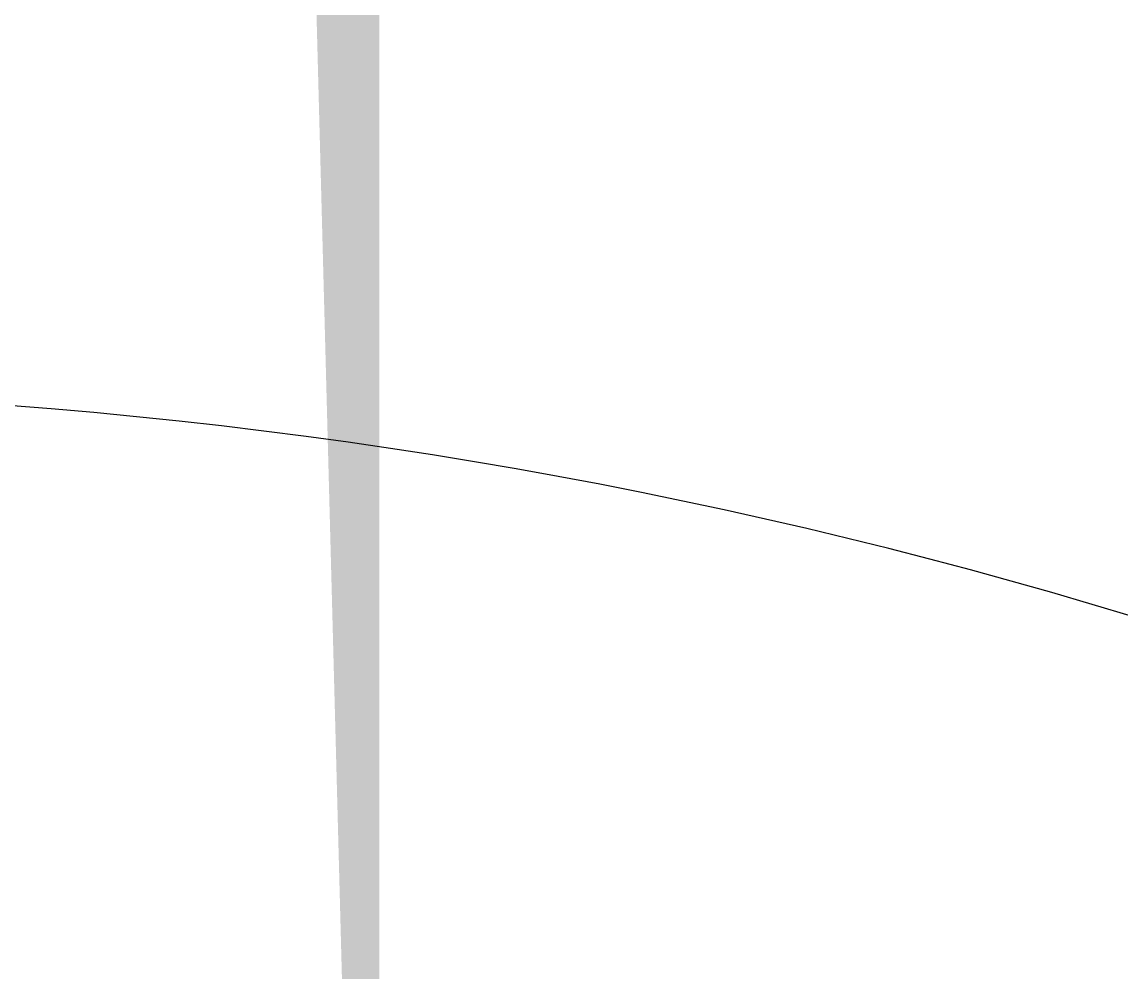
# Model space of a CAD drawing. Header units: millimetres. Extents: x 619 to 3320, y 307 to 5808.
# Drawn here: x 2121.7 to 2174.6, y 672.7 to 718.4 of the extents above; entities that cross this region are included whole.
import ezdxf

# ---------------------------------------------------------------- set-up
doc = ezdxf.new("R2010")
doc.units = ezdxf.units.MM
doc.layers.add('0autopista', color=200, linetype='Continuous', plot=False)
doc.layers.add('Lines Runway', color=7, linetype='Continuous')

msp = doc.modelspace()

# ---------------------------------------------------------------- hatches: boundary and pattern name
at = {"layer": 'Lines Runway', "true_color": 0x636466, "transparency": 33554687}
h = msp.add_hatch(color=251, dxfattribs=at)
h.dxf.hatch_style = 1
h.paths.add_polyline_path([(2319.51, 2384.138, -0.718052), (2360.811, 2398.069, -0.015992), (2378.91, 2372.645), (2378.91, 2424.762, -0.125286), (2319.51, 2658.099), (2319.51, 2992.253, -0.718052), (2360.811, 3006.184, -0.015992), (2378.91, 2980.76), (2378.91, 3031.587, -0.056383), (2337.615, 3133.229), (2277.01, 3133.229, 0.40957), (2307.013, 3162.745, -0.296822), (2325.313, 3189.887, -0.038613), (2319.51, 3264.923), (2319.51, 3414.773, -0.767327), (2362.428, 3426.273), (2395.13, 3369.632, -0.005593), (2400.482, 3360.117), (2404.19, 3378.939), (2333.943, 3500.61, 0.048512), (2325.501, 3512.423, 0.181323), (2307.01, 3463.11, 0.414214), (2232.01, 3538.11), (2194.51, 3538.11), (2194.51, 3525.61), (2194.51, 2284.789), (1245.025, 2284.789), (1245.025, 5023.77), (1121.025, 5023.77), (1121.025, 5012.27), (1196.025, 5012.27, -0.414214), (1233.525, 4974.77), (1233.339, 3388.772, 0.414214), (1195.839, 3426.272), (1190.839, 3426.272, 0.38532), (1153.525, 3392.503), (1153.339, 3388.772, 0.488027), (1121.025, 3413.994), (1121.025, 3380.639, -0.386601), (1141.839, 3357.743), (1141.839, 3191.92), (1141.839, 3007.693), (1141.839, 2823.467), (1141.839, 2657.643, -0.386601), (1121.025, 2634.747), (1121.025, 2562.55), (1138.623, 2532.068, -0.131652), (1141.839, 2520.068), (1141.839, 2472.17), (1142.025, 1976.483), (1142.025, 1810.66, -0.388936), (1121.025, 1787.747), (1121.025, 1738.889), (1146.826, 1694.2), (1165.025, 1662.679), (1165.025, 1704.631, -0.414214), (1191.025, 1730.631), (1196.025, 1730.631, -0.414214), (1222.025, 1704.631), (1222.025, 1420.27), (1222.025, 1380.27, -0.414214), (1202.025, 1360.27), (1165.025, 1360.27), (1165.025, 1662.679), (1121.025, 1738.889), (1121.025, 1715.889), (1138.809, 1685.085, -0.131652), (1142.025, 1673.085), (1142.025, 1420.27, -0.219217), (1121.025, 1374.674), (1121.025, 1348.77), (1203.525, 1348.77, 0.414214), (1233.525, 1378.77, 0.414214), (1263.525, 1348.77), (1457.957, 1348.77, 0.414214), (1487.957, 1378.77), (1487.957, 1712.131), (1487.957, 2272.289), (2138.899, 2272.289), (2138.899, 1716.008), (2138.899, 1710.862, 0.414214), (2168.899, 1680.862, 0.414214), (2138.899, 1650.862), (2138.899, 1101.753, 0.414218), (2168.9, 1071.753), (2177.01, 1071.753, 0.414211), (2207.01, 1101.754), (2207.01, 1650.862, 0.414212), (2177.01, 1680.862, 0.414215), (2207.01, 1710.862), (2207.01, 1650.862), (2207.01, 1101.753, 0.414214), (2237.01, 1071.753), (2277.01, 1071.753, 0.414214), (2307.01, 1101.753), (2307.01, 1650.862), (2307.01, 1686.367, 0.108351), (2315.67, 1695.862), (2378.91, 1805.397), (2378.91, 1832.337, -0.015992), (2360.811, 1806.913, -0.718052), (2319.51, 1820.844)])
h.paths.add_polyline_path([(2194.51, 1716.362, -0.39592), (2172.955, 1693.408, -0.395918), (2151.399, 1716.362), (2151.399, 2259.789), (2194.51, 2259.789)], flags=16)
h.paths.add_polyline_path([(2217.467, 2066.991, -0.414214), (2240.467, 2089.991), (2269.467, 2089.991, -0.414214), (2292.467, 2066.991), (2292.467, 1716.362, -0.414214), (2269.467, 1693.362), (2240.467, 1693.362, -0.414214), (2217.467, 1716.362)], flags=16)
h.paths.add_polyline_path([(2217.467, 2137.991), (2217.467, 2488.62, -0.414214), (2240.467, 2511.62), (2269.467, 2511.62, -0.414214), (2292.467, 2488.62), (2292.467, 2137.991, -0.414214), (2269.467, 2114.991), (2240.467, 2114.991, -0.414214)], flags=16)
h.paths.add_polyline_path([(2194.51, 1645.362), (2194.51, 1107.253, -0.395918), (2172.955, 1084.299, -0.395918), (2151.399, 1107.253), (2151.399, 1645.362, -0.395918), (2172.955, 1668.317, -0.395918)], flags=16)
h.paths.add_polyline_path([(2242.51, 1668.362), (2269.467, 1668.362, -0.414215), (2292.467, 1645.362), (2292.467, 1107.427, -0.415314), (2269.381, 1084.253), (2242.51, 1084.253, -0.414214), (2219.51, 1107.253), (2219.51, 1137.254), (2219.51, 1645.362, -0.414214)], flags=16)
h.paths.add_polyline_path([(2277.01, 2524.12), (2289.689, 2524.12, -0.155096), (2307.01, 2518.615), (2307.01, 2554.12, -0.414214)], flags=16)
h.paths.add_polyline_path([(2220.423, 3097.729), (2219.51, 2559.62, 0.414214), (2242.51, 2536.62), (2271.51, 2536.62, 0.414214), (2294.51, 2559.62), (2294.51, 3068.692, 0.411006), (2243.044, 3120.726, 0.409391)], flags=16)
h.paths.add_polyline_path([(1475.457, 1753.631), (1268.025, 1753.631, -0.414214), (1245.025, 1776.631), (1245.025, 2259.789), (1475.457, 2259.789)], flags=16)
h.paths.add_polyline_path([(1475.457, 1707.631), (1475.457, 1383.27, -0.414214), (1452.457, 1360.27), (1268.025, 1360.27, -0.414214), (1245.025, 1383.27), (1245.025, 1707.631, -0.414214), (1268.025, 1730.631), (1452.457, 1730.631, -0.414214)], flags=16)
h.paths.add_polyline_path([(1196.025, 1753.631), (1191.025, 1753.631, -0.414214), (1165.025, 1779.631), (1165.025, 2554.719, -0.379575), (1190.839, 2577.614), (1195.839, 2577.614, -0.414214), (1221.839, 2551.614), (1222.025, 1779.643, -0.414355)], flags=16)
h.paths.add_polyline_path([(1195.839, 2600.614), (1190.839, 2600.614, -0.379575), (1165.025, 2623.509), (1165.025, 3391.877, -0.379575), (1190.839, 3414.772), (1195.839, 3414.772, -0.414214), (1221.839, 3388.772), (1221.839, 2626.614, -0.414214)], flags=16)
h.paths.add_polyline_path([(2219.51, 3168.729), (2219.51, 3502.61, -0.424007), (2243.276, 3525.598, -0.404487), (2294.51, 3472.627), (2294.51, 3168.729, -0.414214), (2271.51, 3145.729), (2242.51, 3145.729, -0.414214)], flags=16)
edge = h.paths.add_edge_path()
edge.add_line((2138.899, 1716.008), (2138.899, 2272.289))
edge.add_arc((2168.899, 1710.862), 30, 180, 270)
edge.add_arc((2177.01, 1710.862), 30, 270, 360)
edge.add_line((2207.01, 3508.11), (2207.01, 1710.862))
edge.add_line((1233.525, 2272.289), (2207.01, 2272.289))
edge.add_line((2289.689, 1680.862), (2126.399, 1680.862))
edge.add_arc((2108.899, 1712.131), 30, 0, 90)
edge.add_line((2138.899, 1716.008), (2138.899, 604.399))

# ---------------------------------------------------------------- linework, layer by layer
at = {"layer": '0autopista'}
msp.add_arc((2102.42, 451.768), 248.857, 30, 90, dxfattribs=at)

doc.saveas('drawing.dxf')
